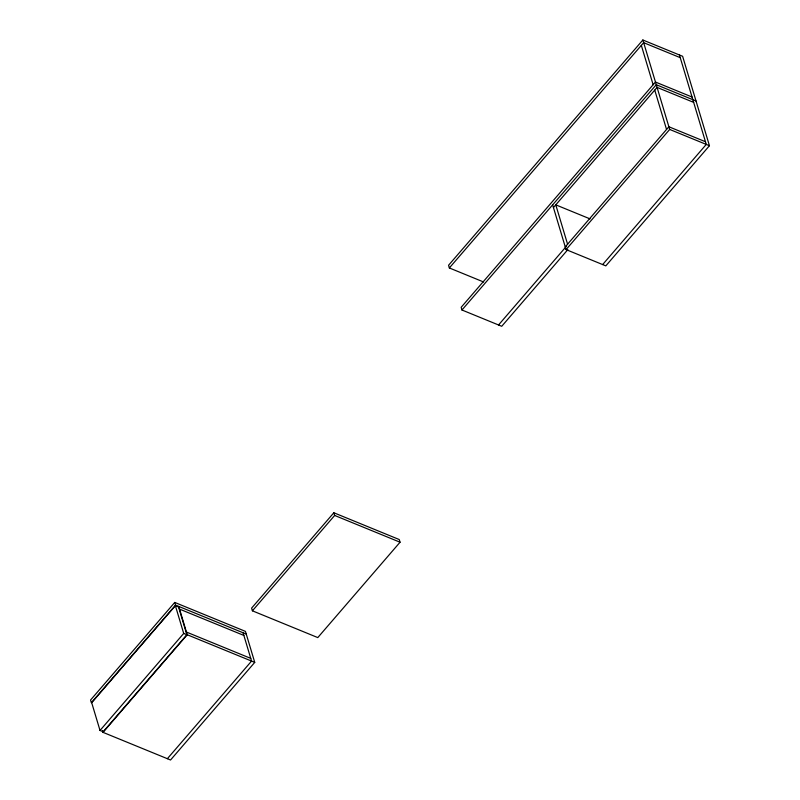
<?xml version="1.0" encoding="UTF-8"?>
<svg xmlns="http://www.w3.org/2000/svg" width="800" height="800" viewBox="0 0 800 800"><rect width="100%" height="100%" fill="white"/><g stroke="black" fill="none" stroke-linecap="round" stroke-linejoin="round"><path stroke-width="1.2" d="M552.64 204.87L566.06 249.59L605.82 265.87L709.45 145.72L682.62 56.28L642.86 40L448.55 265.28L449.35 267.96L483.65 282M449.35 267.96L643.66 42.68L680.24 57.66M174.75 602.43L90.55 700.05L91.35 702.73L175.55 605.11L174.75 602.43L245.44 631.38L254.74 662.38L170.54 760L103.03 732.36L102.5 730.57M175.38 605.71L91.7 702.73L100.02 730.46L103.2 731.76L186.88 634.74L178.57 607.01L175.38 605.71L183.7 633.44L186.88 634.74M567.86 249.61L501.73 326.28L461.96 310L656.27 84.72L696.03 101M100.02 730.46L183.7 633.44M553.45 207.55L657.08 87.4L693.66 102.38M103.03 732.36L187.23 634.74L178.74 606.42M333.85 512.76L251.6 608.13L252.4 610.81L317.79 637.59L400.05 542.22L399.24 539.54L333.85 512.76L334.66 515.45L400.05 542.22M565.25 246.9L668.88 126.76L705.47 141.74M498.54 324.97L566.31 246.41M252.4 610.81L334.66 515.45M566.06 249.59L669.69 129.44L642.86 40M167.36 758.7L251.56 661.08L243.06 632.76M602.64 264.57L706.27 144.42L679.44 54.98M692.05 97.02L655.47 82.04L461.16 307.31L461.96 310M669.69 129.44L709.45 145.72M590.07 218.89L555.78 204.85L567.58 244.2M175.55 605.11L246.24 634.06M179.54 609.1L243.87 635.44M186.43 632.05L250.76 658.39M187.23 634.74L254.74 662.38M641.33 45.39L653.14 84.74M654.75 90.11L666.55 129.46"/></g></svg>
